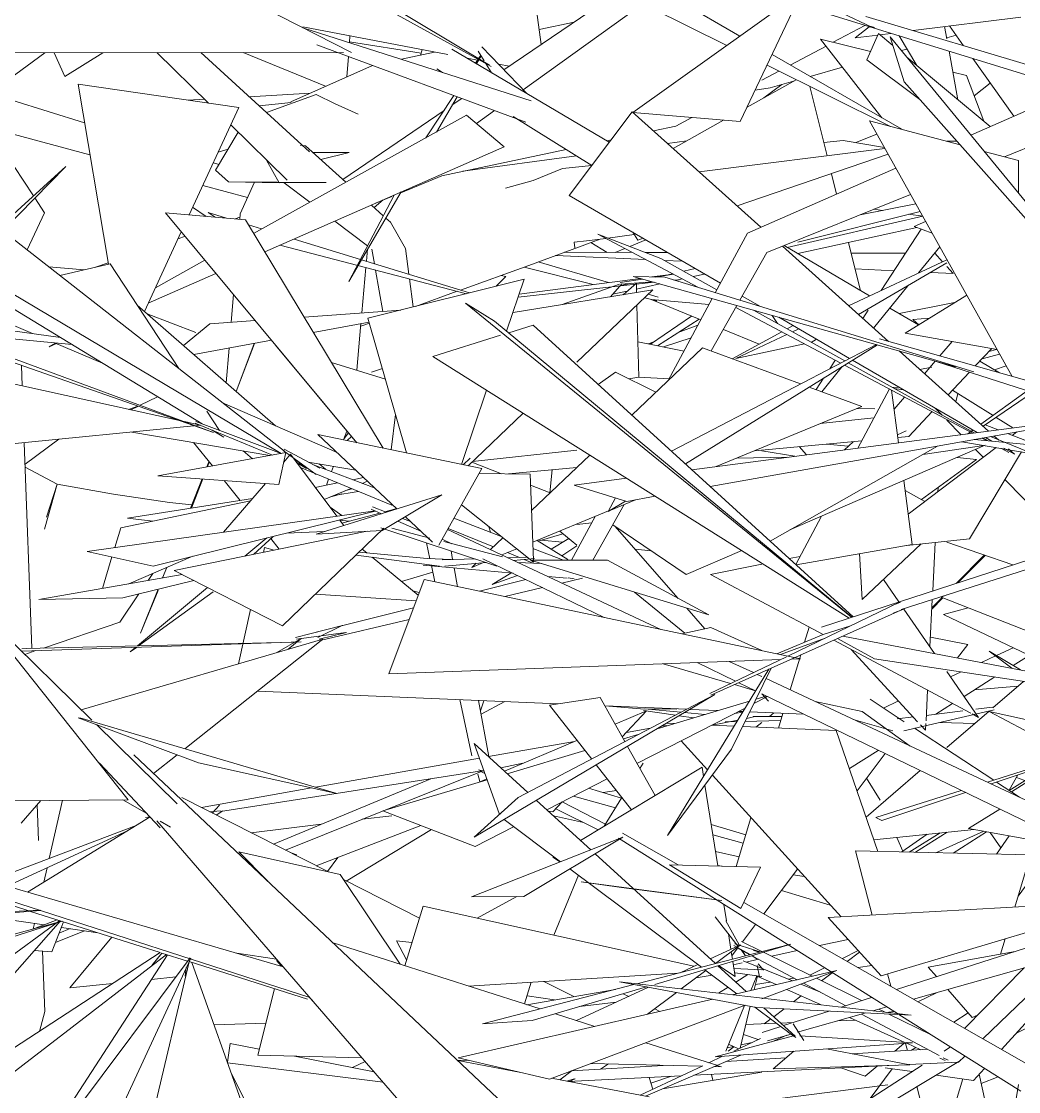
# Model space of a CAD drawing. Header units: millimetres. Extents: x 78096 to 288885, y -20632 to 149556.
# Drawn here: x 250840.1 to 251112.1, y 92529.5 to 92821.5 of the extents above; entities that cross this region are included whole.
import ezdxf

# ---------------------------------------------------------------- set-up
doc = ezdxf.new("R2010")
doc.units = ezdxf.units.MM
doc.layers.add('G-IMPT', color=8, linetype='Continuous', lineweight=9)
doc.layers.add('L-PLNT', color=71, linetype='Continuous', lineweight=9)

# ---------------------------------------------------------------- blocks, each defined once
blk = doc.blocks.new('ZZ-V - Tree Broadleaf 1 - 3dtree rotund SIMPLU-4826059-TOMH A-A')
at = {"layer": 'G-IMPT'}
for p, q in [((25164.71, 92848.27), (25233.61, 92813.04)), ((25224.92, 92835.04), (25271.78, 92809.22)), ((25227.91, 92835.59), (25271.29, 92809.61)), ((25220.4, 92819.8), (25282.66, 92799.88)), ((25224.2, 92815.11), (25281.19, 92794.05)), ((25260.99, 92813.93), (25303.96, 92788.54)), ((25268.24, 92813.4), (25269.88, 92810.72)), ((25269.22, 92814.59), (25281.43, 92801.85)), ((25150, 92812.98), (25104.38, 92779.5)), ((25115.82, 92812.95), (25231.51, 92813.04)), ((25268.92, 92812.29), (25267.47, 92810.11)), ((25267.71, 92809.96), (25268.99, 92812.16)), ((25256.97, 92808.57), (25258.51, 92807.61)), ((25270.29, 92810.04), (25271.83, 92807.53)), ((25159.09, 92804.37), (25202.9, 92798.03)), ((25159.09, 92804.37), (25167.33, 92755.25)), ((25261.6, 92801.29), (25253.94, 92789.77)), ((25256.79, 92791.34), (25262.44, 92800.98)), ((25202.9, 92798.03), (25189.36, 92768.75)), ((25206.93, 92763.7), (25265.06, 92795.93)), ((25275.27, 92787.32), (25265.06, 92795.93)), ((25277.76, 92795.6), (25299.2, 92782.23)), ((25275.27, 92787.32), (25209.99, 92758.63)), ((25155.73, 92781.96), (25137.41, 92765.28)), ((25155.73, 92781.96), (25138.52, 92764.41)), ((25232.9, 92750.59), (25247.2, 92774.99)), ((25232.9, 92750.59), (25245.28, 92774.14)), ((25187.22, 92764.13), (25177.16, 92742.4)), ((25351.65, 92760.36), (25374.92, 92746.61)), ((25180.15, 92748.85), (25193.69, 92756.36)), ((25196.67, 92752.78), (25178.21, 92744.67)), ((25380.51, 92743.31), (25388.31, 92738.7)), ((25154.31, 92735.25), (25115.38, 92740.8)), ((25354.14, 92738.52), (25352.49, 92737.62)), ((25157.45, 92733.34), (25121.74, 92736.84)), ((25351.02, 92736.82), (25337.52, 92729.5)), ((25151.16, 92732.78), (25152.96, 92733.78)), ((25153.34, 92733.74), (25151.16, 92732.78)), ((25405.03, 92728.82), (25410.43, 92725.63)), ((25397.55, 92720.9), (25408.63, 92713.99)), ((25392.93, 92715.95), (25394.78, 92714.06)), ((25396.03, 92712.77), (25399.94, 92708.77)), ((25409.44, 92713.49), (25414.05, 92710.61)), ((25190.58, 92706.63), (25195.71, 92700.24)), ((25206.63, 92702.22), (25204.07, 92704.33)), ((25354.58, 92702.87), (25345.57, 92704.36)), ((25403.88, 92704.73), (25405.97, 92702.59)), ((25411.87, 92696.54), (25429.65, 92678.32)), ((25198.9, 92696.27), (25203.29, 92690.81)), ((25393.62, 92694.37), (25393.56, 92693.19)), ((25290.43, 92682.45), (25295.11, 92678.63)), ((25305.49, 92683.77), (25322.72, 92664.12)), ((25211.62, 92680.44), (25213.95, 92677.54)), ((25392.85, 92679.36), (25392.17, 92666.13)), ((25414.03, 92673.24), (25396.03, 92679.45)), ((25209.95, 92678.01), (25209.65, 92676.67)), ((25209.95, 92678.01), (25212.55, 92677.25)), ((25237.81, 92676.55), (25236.57, 92677.57)), ((25251.86, 92664.98), (25239.26, 92675.36)), ((25345.57, 92673.46), (25331.54, 92670.65)), ((25355.99, 92675.54), (25353.06, 92674.96)), ((25362.26, 92654.27), (25331.54, 92670.65)), ((25378.73, 92669.25), (25382.95, 92663.13)), ((25251.29, 92663.47), (25223.82, 92665.26)), ((25250.38, 92666.2), (25252.12, 92665.69)), ((25310.8, 92665.84), (25324.54, 92654.64)), ((25392.05, 92663.76), (25391.39, 92650.9)), ((25401.82, 92661.57), (25395.12, 92659.73)), ((25206.14, 92661.06), (25202.81, 92646.27)), ((25325.07, 92661.44), (25330, 92655.82)), ((25384.3, 92661.17), (25392.67, 92649.05)), ((25429.74, 92643.13), (25395.12, 92659.73)), ((25358.49, 92656.28), (25357.23, 92652.17)), ((25402.6, 92632.76), (25365.19, 92652.71)), ((25391.53, 92653.56), (25401.75, 92651.5)), ((25388.07, 92630.47), (25369.89, 92650.2)), ((25398.97, 92647.85), (25401.75, 92651.5)), ((25409.61, 92648.52), (25414.13, 92650.62)), ((25356.16, 92648.67), (25353.26, 92639.17)), ((25405.48, 92646.6), (25409.34, 92648.4)), ((25418.47, 92648.54), (25414.1, 92645.79)), ((25318.62, 92646.26), (25337.06, 92640.87)), ((25396.03, 92644.18), (25404.68, 92631.64)), ((25397.05, 92642.7), (25399.97, 92644.05)), ((25409.12, 92642.66), (25400.73, 92637.37)), ((25408.6, 92634.25), (25416.97, 92641.46)), ((25207.97, 92638.82), (25290.02, 92635.34)), ((25338.07, 92640.58), (25343.82, 92638.9)), ((25390.78, 92639.06), (25390.36, 92630.73)), ((25342.18, 92636.08), (25317.03, 92628.53)), ((25343.39, 92635.4), (25347.11, 92637.31)), ((25346.79, 92637.46), (25343.98, 92636.62)), ((25345.61, 92638.03), (25347.37, 92636.03)), ((25360.12, 92635.96), (25372.91, 92633.27)), ((25375.09, 92636.58), (25384.43, 92630.46)), ((25378.72, 92634.2), (25382.86, 92636.12)), ((25397.61, 92635.41), (25393, 92632.51)), ((25302.72, 92634.8), (25325.09, 92633.86)), ((25311.65, 92619.12), (25341.04, 92634.19)), ((25325.93, 92633.82), (25333.58, 92633.5)), ((25339.21, 92633.26), (25340.43, 92633.21)), ((25342.29, 92633.13), (25357.02, 92632.5)), ((25351.3, 92632.74), (25350.08, 92628.73)), ((25372.91, 92633.27), (25386.05, 92623.82)), ((25408.91, 92633.67), (25384.29, 92627.99)), ((25400.41, 92633.44), (25390.43, 92632.19)), ((25396.03, 92623.4), (25407.59, 92633.37)), ((25404.68, 92631.64), (25402.9, 92632.6)), ((25408.49, 92634.46), (25403.91, 92633.88)), ((25430.2, 92621.32), (25407.58, 92633.21)), ((25437.78, 92626.59), (25407.58, 92633.21)), ((25321.69, 92629.93), (25319.54, 92630.03)), ((25338.02, 92629.24), (25331.89, 92629.5)), ((25370.5, 92631.1), (25381.33, 92628.01)), ((25386.9, 92631.75), (25382.52, 92631.2)), ((25390.22, 92628.14), (25388.84, 92629.64)), ((25390.32, 92629.95), (25390.22, 92628.14)), ((25312.13, 92627.07), (25307.81, 92625.77)), ((25365.88, 92628.06), (25340.35, 92629.14)), ((25365.88, 92628.06), (25377.21, 92595.08)), ((25387.18, 92628.66), (25408.8, 92614.51)), ((25330.75, 92617.29), (25323.54, 92625.22)), ((25297.33, 92622.63), (25276.15, 92616.28)), ((25377.33, 92622.65), (25369.45, 92617.69)), ((25371.53, 92611.63), (25379.2, 92621.75)), ((25286.93, 92606.45), (25303.38, 92614.88)), ((25367.18, 92577.2), (25332.07, 92615.84)), ((25374.01, 92604.41), (25388.75, 92617.12)), ((25413.03, 92611.74), (25415.41, 92615.95)), ((25270.64, 92614.63), (25242.19, 92606.1)), ((25409.58, 92614), (25415.86, 92609.89)), ((25227.36, 92589.46), (25187.38, 92609.77)), ((25267.41, 92596.43), (25242.19, 92606.1)), ((25145.3, 92583.99), (25178.73, 92604.47)), ((25342.6, 92604.25), (25338.55, 92590.98)), ((25267.41, 92596.43), (25277.87, 92601.79)), ((25403.47, 92601.07), (25376.12, 92598.27)), ((25413.02, 92599.32), (25409.54, 92594.33)), ((25202.96, 92595), (25230.53, 92588.74)), ((25202.96, 92595), (25210.84, 92586.92)), ((25418.88, 92594.11), (25371.11, 92595.22)), ((25375.67, 92577.68), (25371.11, 92595.22)), ((25424.97, 92595.85), (25415.46, 92582.84)), ((25418.88, 92594.11), (25414.57, 92579.89)), ((25230.53, 92588.74), (25246.96, 92564.28)), ((25346.09, 92578.07), (25355.32, 92590.24)), ((25252.16, 92576.85), (25231.44, 92587.38)), ((25134.41, 92577.32), (25149.85, 92575.05)), ((25154.53, 92574.36), (25164.46, 92572.9)), ((25340.27, 92570.38), (25343.87, 92575.14)), ((25361.34, 92569.36), (25369.07, 92571.07)), ((25411.95, 92571.24), (25410.69, 92567.07)), ((25337.4, 92566.59), (25338.97, 92568.67)), ((25371.85, 92568.02), (25367.53, 92565.82)), ((25202.34, 92567.32), (25213.2, 92565.72)), ((25341.25, 92564.9), (25344.64, 92565.65)), ((25348.25, 92566.45), (25355.22, 92568)), ((25372.25, 92567.58), (25368.88, 92565.05)), ((25337.79, 92564.13), (25340.17, 92564.66)), ((25362.64, 92563.33), (25358.67, 92561.32)), ((25371.85, 92563.36), (25375.55, 92563.96)), ((25294.25, 92555.47), (25286.12, 92559.59)), ((25343.86, 92558.79), (25347.86, 92559.44)), ((25352.72, 92560.23), (25354.32, 92560.5)), ((25364.79, 92561.98), (25361.83, 92559.76)), ((25380.71, 92558.29), (25379.84, 92561.65)), ((25281.46, 92553.26), (25305.68, 92557.44)), ((25281.52, 92555.67), (25289.01, 92554.56)), ((25295.86, 92552.73), (25305.84, 92553.93)), ((25356.34, 92555.63), (25354.23, 92554.05)), ((25351.69, 92552.14), (25348.81, 92549.98)), ((25379.55, 92551.16), (25381.56, 92551.43)), ((25380.3, 92551.08), (25381.66, 92551.37)), ((25210.28, 92548.19), (25196.15, 92547.79)), ((25349.57, 92548.19), (25341.22, 92547.85)), ((25347.99, 92549.37), (25346.24, 92548.05)), ((25354.08, 92548.37), (25350.73, 92548.23)), ((25370.99, 92549.06), (25366.33, 92548.87)), ((25344.59, 92543.74), (25340.56, 92545.13)), ((25336.11, 92541.46), (25337.8, 92541.83)), ((25337.9, 92541.79), (25336.34, 92540.61)), ((25339.87, 92542.28), (25342.89, 92542.94)), ((25381.86, 92540.61), (25384.26, 92542.66)), ((25385.27, 92540.75), (25384.77, 92542.69)), ((25233.93, 92536.11), (25237.4, 92537.74)), ((25373.78, 92533.71), (25367.13, 92536)), ((25373.78, 92533.71), (25377.02, 92536.49)), ((25315.33, 92531.89), (25320.92, 92533.71)), ((25318.49, 92530.34), (25345.57, 92534.87)), ((25332.24, 92532.64), (25331.85, 92534.25)), ((25381.08, 92535.79), (25375.11, 92527.62)), ((25400.37, 92533.02), (25393.33, 92509.77)), ((25318.07, 92523.57), (25379.91, 92531.42)), ((25393.33, 92509.77), (25387.84, 92530.9))]:
    blk.add_line(p, q, dxfattribs=at)
blk = doc.blocks.new('ZZ-V - Tree Broadleaf 1 - 3dtree rotund SIMPLU-4826034-TOMH A-A')
at = {"layer": 'G-IMPT'}
for p, q in [((25310.37, 92796.63), (25356.23, 92829.4)), ((25339.66, 92794.17), (25356.38, 92829.34)), ((25355.47, 92829.52), (25375.74, 92819.82)), ((25354.9, 92826.22), (25588.17, 92754.42)), ((25373.92, 92822.86), (25587.97, 92758.99)), ((25386.82, 92819.01), (25416.25, 92822.72)), ((25371, 92817.02), (25374.83, 92820.08)), ((25374.72, 92820.28), (25376.33, 92819.83)), ((25400.59, 92814.9), (25396.77, 92820.27)), ((25371, 92817.02), (25377.22, 92817.8)), ((25377.4, 92818.19), (25374.2, 92811.02)), ((25377.4, 92818.19), (25381.28, 92814.95)), ((25377.77, 92817.87), (25380.78, 92818.25)), ((25380.54, 92817.32), (25384.38, 92805.07)), ((25380.54, 92817.32), (25457.77, 92723.32)), ((25374.2, 92811.02), (25388.69, 92800.21)), ((25385.11, 92811.76), (25407.83, 92792.81)), ((25414.31, 92795.65), (25403.1, 92811.38)), ((25384.38, 92805.07), (25456.89, 92723.32)), ((25423.36, 92799.62), (25402.57, 92790.5)), ((25310.23, 92796.84), (25293.04, 92774.06)), ((25310.23, 92796.84), (25345.33, 92765.38)), ((25310.37, 92796.63), (25339.66, 92794.17)), ((25374.9, 92794.43), (25413.85, 92724.66)), ((25374.9, 92794.43), (25399.69, 92787.82)), ((25426.65, 92790.63), (25411.72, 92784.6)), ((25406.21, 92786.07), (25415.6, 92783.57)), ((25382.11, 92781.52), (25341.62, 92763.76)), ((25415.6, 92774.65), (25415.6, 92783.57)), ((25125.62, 92774.51), (25215.34, 92704.28)), ((25293.04, 92774.06), (25334.27, 92750.08)), ((25386.15, 92774.28), (25346.96, 92758.47)), ((25355.41, 92761.27), (25388.71, 92769.69)), ((25372.39, 92768.73), (25387.58, 92771.71)), ((25182.89, 92769.33), (25204.72, 92767.36)), ((25182.89, 92769.33), (25235.15, 92706.59)), ((25204.72, 92767.36), (25242.29, 92705.1)), ((25390.24, 92766.94), (25387.12, 92765.55)), ((25341.62, 92763.76), (25332.88, 92747.49)), ((25389.06, 92764.83), (25378.09, 92748.1)), ((25392.05, 92763.71), (25387.12, 92765.55)), ((25300.86, 92763.47), (25328.33, 92748.88)), ((25300.86, 92763.47), (25318, 92756.84)), ((25346.96, 92758.47), (25339.59, 92745.44)), ((25351.16, 92760.16), (25380.11, 92734.21)), ((25388.32, 92752.89), (25394.12, 92760)), ((25128.14, 92754.98), (25214.49, 92703.65)), ((25154.14, 92752.19), (25167.82, 92755.36)), ((25186.56, 92726.8), (25167.82, 92755.36)), ((25333.32, 92748.3), (25318, 92756.84)), ((25369.24, 92743.95), (25396.03, 92756.5)), ((25396.03, 92755.62), (25371.96, 92741.52)), ((25319.09, 92751.7), (25310.43, 92751.97)), ((25398.42, 92727.3), (25310.43, 92751.97)), ((25280.75, 92751.16), (25238.14, 92740.53)), ((25280.75, 92751.16), (25275.97, 92737.05)), ((25319.09, 92751.7), (25403.43, 92725.95)), ((25376.06, 92737.85), (25385.43, 92749.34)), ((25134.18, 92747.55), (25192.88, 92711.7)), ((25315.86, 92748.26), (25277.7, 92742.14)), ((25315.86, 92748.26), (25295.11, 92728.53)), ((25340.24, 92746.6), (25345.18, 92743.73)), ((25384.65, 92736.43), (25401.46, 92746.86)), ((25212.92, 92711.19), (25175.2, 92744.11)), ((25272.68, 92739.78), (25264.7, 92744.69)), ((25370.05, 92658.94), (25264.7, 92744.69)), ((25332.04, 92745.91), (25320.02, 92723.54)), ((25338.78, 92744.02), (25331.77, 92731.62)), ((25338.48, 92743.48), (25367.07, 92728.3)), ((25248.68, 92703.78), (25238.14, 92740.53)), ((25368.18, 92728.88), (25343.26, 92742.76)), ((25350.17, 92740.83), (25369.52, 92729.57)), ((25374.6, 92742.77), (25373.1, 92740.49)), ((25196.05, 92709.38), (25115.2, 92737.55)), ((25272.68, 92739.78), (25370.1, 92658.95)), ((25283.19, 92738.68), (25276.52, 92736.59)), ((25283.19, 92738.68), (25370.48, 92659.08)), ((25353.97, 92736.8), (25355.7, 92737.61)), ((25120.64, 92737.24), (25196.05, 92709.38)), ((25274.33, 92735.9), (25255.8, 92730.09)), ((25338.46, 92729.53), (25352.43, 92736.08)), ((25360.51, 92734.82), (25359.05, 92733.96)), ((25377.68, 92734.9), (25452.2, 92713.8)), ((25384.65, 92736.43), (25409.75, 92732)), ((25235.02, 92706.62), (25212.91, 92733.21)), ((25310.13, 92714.12), (25329.42, 92732.49)), ((25320.89, 92704.3), (25376.81, 92733.36)), ((25324.71, 92700.81), (25377.07, 92733.29)), ((25356.15, 92722.63), (25329.42, 92732.49)), ((25338.46, 92729.53), (25357.19, 92733.55)), ((25383, 92731.62), (25407.42, 92709.75)), ((25397.44, 92734.17), (25394.09, 92730.25)), ((25408.28, 92732.26), (25403.79, 92727.51)), ((25255.8, 92730.09), (25369.41, 92658.73)), ((25365.61, 92729.07), (25364.09, 92726.75)), ((25370.32, 92729.1), (25404.3, 92709.34)), ((25392.87, 92728.82), (25389.95, 92725.4)), ((25393.13, 92728.74), (25468.35, 92704.5)), ((25120.96, 92727.09), (25186.76, 92712.62)), ((25242.9, 92723.93), (25228.18, 92728.48)), ((25300.94, 92722.49), (25305.67, 92725.81)), ((25316.67, 92720.35), (25305.67, 92725.81)), ((25361.91, 92720.5), (25367.49, 92727.34)), ((25368.13, 92727.74), (25403.07, 92709.18)), ((25403.44, 92709.23), (25369.12, 92728.36)), ((25388.62, 92726.59), (25391.89, 92727.21)), ((25402.2, 92725.82), (25396.37, 92719.65)), ((25362.42, 92724.2), (25360.37, 92721.07)), ((25572.44, 92724.75), (25361.83, 92656.26)), ((25270.49, 92720.87), (25263.65, 92700.66)), ((25372.85, 92716.47), (25358.49, 92721.76)), ((25380.35, 92721.25), (25371.75, 92705.1)), ((25382.88, 92706.55), (25380.95, 92720.93)), ((25381.19, 92721.63), (25383.03, 92721.71)), ((25381.66, 92721.37), (25384.18, 92721.04)), ((25573.89, 92722.21), (25383.57, 92661.04)), ((25405.34, 92711.61), (25417.93, 92720.75)), ((25405.91, 92711.09), (25419.42, 92720.27)), ((25180.77, 92719.1), (25176.02, 92716.78)), ((25198.44, 92717.5), (25229.71, 92703.87)), ((25384.51, 92719.04), (25381.65, 92715.7)), ((25175.51, 92716.54), (25173.47, 92715.54)), ((25197.64, 92709.93), (25194.2, 92715.16)), ((25245.66, 92714.3), (25244.48, 92704.65)), ((25280.47, 92714.6), (25265.43, 92700.29)), ((25372.85, 92716.47), (25333.13, 92700.07)), ((25371.47, 92715.9), (25376.38, 92715.84)), ((25392.02, 92715.05), (25385.65, 92708.31)), ((25112.79, 92703.47), (25192.48, 92711.33)), ((25188.07, 92712.33), (25192.35, 92711.39)), ((25190.99, 92711.95), (25212.07, 92703.21)), ((25191.16, 92712.35), (25214.46, 92703.64)), ((25439.22, 92713.89), (25326.48, 92699.21)), ((25331.5, 92694.63), (25439.32, 92713.85)), ((25376.16, 92713.39), (25361.52, 92711.79)), ((25406.46, 92711.47), (25410.02, 92710.08)), ((25173.75, 92709.48), (25211.39, 92703.09)), ((25195.62, 92710.03), (25198.87, 92708.05)), ((25224.43, 92708.82), (25269.19, 92699.51)), ((25224.43, 92708.82), (25246.06, 92688.54)), ((25382.59, 92708.7), (25384.94, 92709.81)), ((25385.65, 92708.31), (25382.68, 92708.03)), ((25401.75, 92709.01), (25403.14, 92710.01)), ((25429.44, 92699.47), (25407.9, 92708.25)), ((25408.89, 92708.43), (25410.21, 92707.24)), ((25412.58, 92709.09), (25431.81, 92701.61)), ((25413.88, 92708.58), (25415.14, 92709.54)), ((25372.82, 92707.11), (25343.54, 92704.37)), ((25347.8, 92679.76), (25393.44, 92705.67)), ((25353.2, 92682.83), (25406.52, 92705.87)), ((25357.78, 92703.28), (25355.73, 92705.51)), ((25369.15, 92705.6), (25363.19, 92706.21)), ((25368.07, 92704.62), (25370.5, 92706.82)), ((25385.49, 92687.08), (25409.48, 92705.25)), ((25406.16, 92705.82), (25389.44, 92703.4)), ((25400.09, 92706.86), (25418.72, 92703.67)), ((25403.47, 92707.46), (25419.81, 92705.92)), ((25405.59, 92707.84), (25406.92, 92707.14)), ((25407.26, 92707.1), (25405.85, 92707.89)), ((25406.57, 92708.02), (25408.31, 92707.01)), ((25180.83, 92697.54), (25215.72, 92703.87)), ((25213.82, 92695.22), (25215.72, 92703.87)), ((25215.04, 92704.42), (25224.04, 92697.93)), ((25215.15, 92701.28), (25216.97, 92703.41)), ((25215.29, 92704.83), (25225.05, 92699.61)), ((25229.64, 92686.5), (25216.97, 92703.41)), ((25217.73, 92702.41), (25221.37, 92699.56)), ((25266.02, 92702.38), (25264.08, 92700.57)), ((25295.11, 92704.56), (25266.66, 92701.46)), ((25282.74, 92688.04), (25298.64, 92703.19)), ((25338.74, 92702.39), (25352.44, 92702.59)), ((25404.14, 92702), (25398.83, 92702.55)), ((25416.36, 92704.07), (25402.19, 92680.31)), ((25410.94, 92705), (25412.97, 92703.92)), ((25412.97, 92703.92), (25411.07, 92704.98)), ((25411.54, 92705.12), (25414.48, 92703.41)), ((25412.8, 92704.92), (25414.48, 92703.41)), ((25218.65, 92701.17), (25221.37, 92699.56)), ((25219.7, 92699.77), (25244.66, 92689.53)), ((25221.87, 92701.31), (25234.79, 92699.11)), ((25223.28, 92700.56), (25240.08, 92694.15)), ((25226.53, 92699.32), (25224.82, 92700.81)), ((25269.19, 92699.51), (25257.48, 92678.64)), ((25274.54, 92698.12), (25266.5, 92701.31)), ((25295.11, 92699.83), (25276.48, 92698.09)), ((25404.14, 92702), (25389.08, 92691.08)), ((25180.83, 92697.54), (25213.82, 92695.22)), ((25234, 92696.47), (25236.95, 92697.08)), ((25282.34, 92697.99), (25268.47, 92698.21)), ((25282.34, 92697.99), (25283.28, 92674.56)), ((25288.42, 92699.21), (25287.74, 92692.88)), ((25308.67, 92696.89), (25294.4, 92695.03)), ((25198.75, 92682.14), (25210.17, 92695.48)), ((25223.76, 92694.35), (25229.85, 92695.61)), ((25226.24, 92691.04), (25233.44, 92694.13)), ((25231.8, 92693.43), (25233.75, 92694.01)), ((25236.58, 92695.48), (25238, 92696.1)), ((25287.8, 92692.86), (25282.46, 92694.98)), ((25308.71, 92690.56), (25294.4, 92695.03)), ((25386.59, 92678.83), (25384.26, 92696.25)), ((25170.7, 92683.35), (25206.06, 92690.68)), ((25172.51, 92686.01), (25206.62, 92691.33)), ((25258.32, 92692.4), (25224.05, 92681.63)), ((25228.01, 92691.8), (25231.04, 92692.66)), ((25228.82, 92692.15), (25235.47, 92693.3)), ((25258.32, 92692.4), (25242.06, 92682.63)), ((25305.68, 92691.51), (25303.68, 92687.77)), ((25303.68, 92687.77), (25308.37, 92690.67)), ((25311.15, 92691), (25304.41, 92688.22)), ((25308.71, 92690.56), (25316.52, 92691.96)), ((25390.06, 92690.54), (25384.62, 92693.54)), ((25161.51, 92676.89), (25240.07, 92687.98)), ((25179.6, 92672.93), (25240.14, 92687.94)), ((25239, 92688.45), (25241.79, 92687.2)), ((25239.38, 92689.04), (25243.1, 92687.62)), ((25283.31, 92673.95), (25263.63, 92689.59)), ((25303.78, 92687.96), (25283.08, 92679.42)), ((25308.05, 92689.72), (25299.46, 92674.54)), ((25172.51, 92686.01), (25179.5, 92685.17)), ((25231.53, 92683.98), (25230.37, 92685.52)), ((25246.31, 92685.18), (25252.7, 92682.31)), ((25247.54, 92685.92), (25249.77, 92685.07)), ((25248.34, 92686.4), (25255.78, 92679.43)), ((25261.59, 92685.95), (25274.31, 92681.1)), ((25300.09, 92686.44), (25293.7, 92674.55)), ((25361.88, 92686.58), (25354.83, 92673.35)), ((25170.7, 92683.35), (25169.07, 92677.95)), ((25237.96, 92682.4), (25185.3, 92671.73)), ((25214.82, 92656.61), (25242.5, 92683.3)), ((25215.91, 92681.93), (25226.33, 92682.35)), ((25242.06, 92682.63), (25224.05, 92681.63)), ((25241.61, 92683.36), (25273.32, 92672.92)), ((25244.66, 92683.29), (25255.06, 92680.58)), ((25259.87, 92682.88), (25318.06, 92655.64)), ((25260.05, 92683.21), (25272.36, 92678.16)), ((25271.54, 92682.16), (25271.08, 92683.67)), ((25299.17, 92684.73), (25295.11, 92684.28)), ((25324.96, 92670.63), (25304.91, 92684.16)), ((25204.6, 92675.64), (25210.55, 92680.6)), ((25206.96, 92676.12), (25212.26, 92681.03)), ((25258.41, 92680.29), (25261.02, 92679.03)), ((25258.79, 92679.61), (25274.79, 92675.45)), ((25271.57, 92677.41), (25274.93, 92680.61)), ((25292.62, 92674.7), (25284.3, 92679.92)), ((25389.07, 92678.98), (25372.95, 92663.81)), ((25385.14, 92678.58), (25402.19, 92680.31)), ((25179.6, 92672.93), (25161.51, 92676.89)), ((25235.71, 92676.75), (25254.26, 92674.98)), ((25278.7, 92677.61), (25274.68, 92675.95)), ((25276.22, 92676.58), (25279.44, 92675.26)), ((25283.15, 92677.73), (25291.5, 92674.55)), ((25324.96, 92670.63), (25340.08, 92677.16)), ((25386.59, 92678.83), (25354.9, 92673.28)), ((25372.95, 92663.81), (25372.23, 92676.32)), ((25168.3, 92675.4), (25165.71, 92666.82)), ((25172.92, 92668.09), (25190.38, 92675.6)), ((25234.88, 92675.94), (25257.63, 92672.89)), ((25253.2, 92673.16), (25277.7, 92670.95)), ((25254.26, 92674.95), (25260.8, 92674.68)), ((25258.34, 92674.58), (25267.38, 92674.87)), ((25270.47, 92673.86), (25259.08, 92672.89)), ((25269.67, 92673.88), (25266.48, 92672.56)), ((25266.48, 92672.56), (25267.69, 92673.72)), ((25269.48, 92674.93), (25302.55, 92658.9)), ((25276.36, 92675.16), (25281.57, 92675.33)), ((25283.55, 92674.97), (25277.82, 92674.48)), ((25279, 92673.93), (25285.41, 92673.66)), ((25280.74, 92674.73), (25283.09, 92673.76)), ((25303.5, 92674.53), (25282.51, 92674.56)), ((25331.1, 92659.58), (25282.51, 92674.56)), ((25303.5, 92674.53), (25331.1, 92659.58)), ((25187.43, 92670.64), (25148.37, 92663.77)), ((25214.82, 92656.61), (25185.3, 92671.73)), ((25171.32, 92664.28), (25190.68, 92668.98)), ((25243.81, 92643.49), (25253.44, 92669.22)), ((25253.44, 92669.22), (25354.37, 92648.02)), ((25281.22, 92669.24), (25268.52, 92666.05)), ((25287.2, 92670.09), (25292.5, 92669.61)), ((25296.69, 92669.65), (25291.03, 92668.3)), ((25294.37, 92669.44), (25292.71, 92669.72)), ((25175.25, 92651.17), (25194.35, 92667.1)), ((25195.9, 92665.89), (25175.56, 92651.18)), ((25285.76, 92667.04), (25275.46, 92664.59)), ((25394.52, 92664.46), (25396.03, 92665.04)), ((25394.52, 92664.46), (25467.82, 92635.41)), ((25129.99, 92663.1), (25162.83, 92630.89)), ((25171.32, 92664.28), (25148.37, 92663.77)), ((25250.57, 92661.54), (25224, 92654.86)), ((25352.67, 92648.38), (25383.14, 92663.03)), ((25380.89, 92662.05), (25383.4, 92663.1)), ((25331.62, 92637.69), (25384.3, 92661.26)), ((25381.41, 92660.11), (25384.52, 92661.25)), ((25218.39, 92653.44), (25231.16, 92656.75)), ((25224.51, 92653.43), (25231.1, 92656.72)), ((25249.38, 92658.38), (25225.43, 92652.67)), ((25331.68, 92656.19), (25323.71, 92654.46)), ((25331.68, 92656.19), (25345.57, 92649.89)), ((25369.78, 92656.6), (25362.34, 92654.21)), ((25159.95, 92633.71), (25225.86, 92653.02)), ((25188.15, 92623.09), (25225.86, 92653.02)), ((25213.26, 92649.33), (25219.94, 92653.17)), ((25219.94, 92653.17), (25216.24, 92650.2)), ((25218.61, 92652.96), (25232.09, 92654.77)), ((25224.79, 92652.94), (25232.27, 92654.79)), ((25349.66, 92649.01), (25362.32, 92654.29)), ((25350.68, 92648.79), (25362.85, 92653.28)), ((25376.32, 92647.65), (25366.2, 92653.16)), ((25367.67, 92653.82), (25469.08, 92634.46)), ((25143.75, 92649.73), (25219.96, 92652.23)), ((25143.75, 92650.34), (25144.88, 92650.45)), ((25218.23, 92652.19), (25144.88, 92650.45)), ((25174.98, 92650.75), (25173.24, 92649.49)), ((25173.24, 92649.49), (25174.74, 92650.75)), ((25219.96, 92652.23), (25218.61, 92652.2)), ((25172.7, 92609.18), (25141.81, 92648.07)), ((25243.81, 92643.49), (25350.74, 92647.45)), ((25331.34, 92638.12), (25352.25, 92648.18)), ((25336.68, 92646.93), (25343.26, 92643.85)), ((25353.67, 92647.56), (25356.12, 92647.65)), ((25354.6, 92647.97), (25356.12, 92647.65)), ((25376.32, 92647.65), (25470.67, 92633.28)), ((25407.59, 92649.74), (25413.73, 92645.03)), ((25407.59, 92649.74), (25416.11, 92644.57)), ((25319.85, 92599.38), (25347.48, 92644.79)), ((25327.92, 92646.61), (25338.41, 92641.52)), ((25348.08, 92645.06), (25337.33, 92622.93)), ((25339.26, 92641.11), (25343.88, 92638.87)), ((25344.3, 92643.36), (25345.57, 92642.77)), ((25346.71, 92642.23), (25449.2, 92594.26)), ((25332.78, 92637.89), (25267.15, 92598.92)), ((25279.13, 92609.77), (25332.78, 92637.89)), ((25287.66, 92634.99), (25301.45, 92637.05)), ((25308.23, 92625.02), (25301.45, 92637.05)), ((25345.57, 92638.05), (25447.67, 92588.56)), ((25287.66, 92634.99), (25299.17, 92620.27)), ((25191.94, 92619.26), (25159.09, 92631.53)), ((25229.65, 92610.88), (25159.54, 92631.5)), ((25164.06, 92629.68), (25186.13, 92608.03)), ((25407.1, 92613.97), (25454.29, 92628.99)), ((25408.1, 92613.5), (25454.36, 92628.99)), ((25267.15, 92624.49), (25274, 92605.13)), ((25267.15, 92624.49), (25281.77, 92611.16)), ((25316.49, 92610.36), (25308.95, 92623.74)), ((25315.04, 92488.56), (25174.29, 92621.41)), ((25179.65, 92616.35), (25186.08, 92621.45)), ((25319.85, 92599.38), (25337.33, 92622.93)), ((25164.9, 92619.12), (25181.49, 92601.54)), ((25191.94, 92619.26), (25229.65, 92610.88)), ((25329.27, 92618.08), (25296.13, 92598.06)), ((25300.42, 92618.67), (25309.99, 92606.43)), ((25329.27, 92618.08), (25329.68, 92615.53)), ((25330.06, 92613.13), (25333.53, 92591.11)), ((25140.47, 92608.9), (25172.7, 92609.18)), ((25171.3, 92609.16), (25177.85, 92605.4)), ((25279.13, 92609.77), (25267.15, 92598.92)), ((25284.13, 92609), (25298.9, 92595.53)), ((25376.69, 92604.29), (25399.95, 92611.69)), ((25378.31, 92603.53), (25401.08, 92611.15)), ((25474.53, 92610.1), (25405.84, 92543.94)), ((25401.95, 92601.35), (25410.48, 92606.59)), ((25279.62, 92488.92), (25180.59, 92603.43)), ((25181.44, 92603.34), (25184.31, 92601.68)), ((25275.26, 92603.74), (25290.62, 92592.26)), ((25378.31, 92603.53), (25376.69, 92604.29)), ((25401.95, 92601.35), (25433.03, 92595.66)), ((25307.67, 92598.99), (25266.36, 92582.69)), ((25280.65, 92582.79), (25307.68, 92598.95)), ((25306.47, 92598.67), (25382.54, 92550.81)), ((25307.54, 92600.09), (25322.77, 92591.39)), ((25300.11, 92594.42), (25332.92, 92564.48)), ((25222.28, 92555.22), (25106.48, 92592.62)), ((25112.71, 92593.52), (25215.03, 92563.61)), ((25290.51, 92592.22), (25288.57, 92593.49)), ((25345.17, 92590.8), (25320.36, 92591.45)), ((25339.86, 92579.51), (25320.36, 92591.45)), ((25293.23, 92590.31), (25329.1, 92563.49)), ((25345.17, 92590.8), (25339.86, 92579.51)), ((25123.34, 92585.96), (25145.66, 92578.87)), ((25296.28, 92586.75), (25307.33, 92585.21)), ((25296.28, 92586.75), (25334.65, 92581.66)), ((25280.65, 92582.79), (25266.36, 92582.69)), ((25307.33, 92585.21), (25334.65, 92581.66)), ((25253.17, 92580.13), (25248.19, 92563.88)), ((25253.17, 92580.13), (25327.04, 92563.73)), ((25335.19, 92580.6), (25335.9, 92576.11)), ((25340.65, 92581.18), (25418.32, 92536.81)), ((25363.67, 92577), (25434.63, 92581.03)), ((25148.95, 92578.93), (25102.63, 92575.48)), ((25108.73, 92577.21), (25148.72, 92579.01)), ((25146.13, 92578.72), (25181.48, 92567.49)), ((25332.81, 92577.24), (25339.13, 92569.16)), ((25378.12, 92561.13), (25363.67, 92577)), ((25087.37, 92557.7), (25154.01, 92575.89)), ((25088.69, 92528.44), (25154.09, 92576.19)), ((25154.69, 92576), (25098.83, 92558.28)), ((25154.27, 92576.13), (25110.64, 92526.63)), ((25147.22, 92574.04), (25153.41, 92576.41)), ((25155.13, 92575.86), (25151.9, 92567.71)), ((25339.42, 92569.62), (25335.74, 92576.17)), ((25378.12, 92561.13), (25430.42, 92576.76)), ((25336.45, 92572.58), (25337.12, 92568.38)), ((25382.26, 92557.41), (25427.05, 92571.77)), ((25228.62, 92570.13), (25285.07, 92552.11)), ((25250.14, 92570.26), (25245.94, 92570.7)), ((25245.94, 92570.7), (25248.67, 92565.46)), ((25353.12, 92569.7), (25311.44, 92558.93)), ((25316.34, 92558.78), (25353.47, 92569.75)), ((25331.49, 92565.78), (25339.18, 92569.33)), ((25332.91, 92564.49), (25339.72, 92569.58)), ((25337.96, 92569.43), (25342.37, 92566.92)), ((25338.24, 92569.85), (25345.12, 92567.64)), ((25338.86, 92568.73), (25342.29, 92566.9)), ((25339.89, 92568.18), (25341.11, 92566.63)), ((25339.98, 92570.52), (25345.57, 92567.77)), ((25343.33, 92568.04), (25345.06, 92567.62)), ((25117.01, 92525.43), (25181.48, 92567.49)), ((25126.79, 92523.57), (25183.17, 92566.95)), ((25147.11, 92568), (25151.9, 92567.71)), ((25183.48, 92566.85), (25152.2, 92518.75)), ((25189.63, 92566.04), (25154.03, 92518.4)), ((25166.68, 92516.01), (25189.79, 92565.99)), ((25179.22, 92563.91), (25181.95, 92567.34)), ((25181.96, 92567.34), (25188.94, 92565.12)), ((25213.17, 92565.28), (25214.54, 92563.75)), ((25337.22, 92567.72), (25337.54, 92565.68)), ((25341.11, 92566.63), (25340.38, 92567.92)), ((25340.5, 92565.21), (25353.9, 92559.75)), ((25342.85, 92566.61), (25355.16, 92560.05)), ((25342.9, 92566.62), (25344.41, 92565.77)), ((25342.92, 92566.63), (25344.23, 92565.74)), ((25346.02, 92567.55), (25359.31, 92561)), ((25386.95, 92554.73), (25429.56, 92566.83)), ((25390.94, 92563.47), (25414.68, 92567.8)), ((25177.27, 92514), (25189.39, 92564.98)), ((25189.33, 92565), (25221.64, 92554.73)), ((25210.41, 92507.71), (25190.12, 92564.75)), ((25323.29, 92561.99), (25328.12, 92564.22)), ((25323.61, 92557.54), (25330.33, 92562.57)), ((25330, 92562.81), (25338.76, 92556.26)), ((25333.59, 92563.87), (25341.29, 92556.85)), ((25338.3, 92560.91), (25333.71, 92563.91)), ((25337.46, 92555.96), (25366, 92562.55)), ((25337.64, 92565.07), (25338.3, 92560.91)), ((25337.94, 92563.14), (25345.57, 92562.74)), ((25344.29, 92563.92), (25344.9, 92560.88)), ((25344.56, 92564.37), (25346.01, 92562.69)), ((25345.57, 92554.83), (25366, 92562.55)), ((25390.94, 92563.47), (25393.18, 92560.91)), ((25417.13, 92563.3), (25400.83, 92546.8)), ((25265.58, 92558.33), (25322.7, 92561.84)), ((25282.61, 92559.38), (25280.87, 92553.45)), ((25344.15, 92552.52), (25306.74, 92559.47)), ((25386.27, 92550.4), (25306.74, 92559.47)), ((25327.68, 92560.59), (25331.98, 92561.34)), ((25338.28, 92561.99), (25345.57, 92560.92)), ((25338.48, 92559.41), (25341.71, 92561.49)), ((25344.19, 92561.09), (25342.56, 92557.14)), ((25344.4, 92561), (25343.52, 92557.36)), ((25343.87, 92561.23), (25349.45, 92558.73)), ((25360.44, 92560.45), (25372.78, 92554.37)), ((25410.94, 92541.02), (25428.5, 92560.36)), ((25208.06, 92539.49), (25212.69, 92557.58)), ((25310.68, 92558.73), (25269.37, 92548.05)), ((25282.93, 92548.91), (25314.07, 92558.11)), ((25295.03, 92548.93), (25314.65, 92558)), ((25314.36, 92550.63), (25322.31, 92556.58)), ((25333.77, 92556.38), (25336.37, 92558.06)), ((25352.4, 92557.41), (25361.79, 92553.19)), ((25356.17, 92558.83), (25361.57, 92556.63)), ((25356.91, 92559.11), (25368.44, 92552.97)), ((25388.13, 92554.06), (25393.22, 92556.51)), ((25396.27, 92557.37), (25402.91, 92549.77)), ((25221.74, 92555.77), (25223.45, 92553.87)), ((25262.7, 92538.72), (25332.18, 92554.74)), ((25307.73, 92556.23), (25309.25, 92555.51)), ((25367.19, 92552.57), (25375.51, 92555.24)), ((25287.67, 92532.95), (25341.01, 92553.1)), ((25289.26, 92550.78), (25300.05, 92547.33)), ((25316.34, 92552.11), (25317.78, 92551.42)), ((25340.88, 92553.06), (25335.76, 92540.61)), ((25342.42, 92552.84), (25339.66, 92541.42)), ((25343.65, 92552.61), (25354.37, 92544.6)), ((25344.15, 92552.52), (25386.27, 92550.4)), ((25346.14, 92552.42), (25354.65, 92544.65)), ((25351.49, 92547.54), (25363.92, 92551.52)), ((25355.29, 92545.73), (25373.91, 92551.02)), ((25372.73, 92550.69), (25393.91, 92539.4)), ((25375.88, 92551.58), (25379.63, 92552.65)), ((25377.5, 92552.04), (25379.2, 92551.2)), ((25380.22, 92550.7), (25391.76, 92545.01)), ((25382.94, 92550.56), (25416.18, 92529.66)), ((25397.92, 92548.46), (25401.8, 92551.04)), ((25282.93, 92548.91), (25269.37, 92548.05)), ((25357.06, 92543.51), (25354.07, 92548.03)), ((25369.44, 92549.75), (25384.57, 92542.96)), ((25402.91, 92549.77), (25404.36, 92550.37)), ((25354.21, 92544.72), (25332.82, 92539.02)), ((25345.64, 92545.66), (25350.75, 92547.3)), ((25347.13, 92543.41), (25353.53, 92545.23)), ((25348.29, 92543.14), (25352.41, 92544.91)), ((25354.81, 92544.33), (25352.75, 92545.79)), ((25386.65, 92542.83), (25355.92, 92544.74)), ((25199.79, 92537.56), (25200.56, 92542.7)), ((25208.48, 92541.14), (25200.56, 92542.7)), ((25313.97, 92542.89), (25333.3, 92536.72)), ((25386.65, 92542.83), (25332.82, 92539.02)), ((25336.52, 92542.45), (25339.16, 92541.18)), ((25337.95, 92540.61), (25345.21, 92544.03)), ((25385.11, 92542.72), (25388.97, 92540.98)), ((25208.06, 92539.49), (25236.51, 92538.77)), ((25239.82, 92534.94), (25218.07, 92539.24)), ((25331.14, 92537.41), (25334.88, 92539.17)), ((25333.32, 92536.71), (25339.86, 92539.52)), ((25354.3, 92540.54), (25348.64, 92535.78)), ((25385.96, 92536.85), (25363.25, 92541.17)), ((25390.75, 92541.09), (25370.24, 92539.84)), ((25386.42, 92540.82), (25387.59, 92541.6)), ((25395.29, 92540.61), (25397, 92541.72)), ((25400.96, 92539.23), (25399.25, 92537.58)), ((25242.26, 92532.12), (25199.84, 92537.41)), ((25262.54, 92538.12), (25265.63, 92538.04)), ((25262.64, 92538.02), (25279.81, 92534.77)), ((25262.7, 92538.72), (25287.67, 92532.95)), ((25318.67, 92536.7), (25293.68, 92535.18)), ((25298.91, 92537.2), (25329.08, 92536.44)), ((25301.54, 92535.66), (25303.75, 92537.08)), ((25312.41, 92528.59), (25329.47, 92536.62)), ((25313.8, 92528.33), (25333.31, 92536.71)), ((25382.05, 92536.73), (25327.04, 92534.02)), ((25332.48, 92536.35), (25334.61, 92536.3)), ((25333.32, 92536.71), (25334.61, 92536.3)), ((25352.16, 92538.74), (25335.71, 92537.74)), ((25337.92, 92500.97), (25399.71, 92538.02)), ((25339.25, 92504.53), (25389.34, 92536.78)), ((25385.96, 92536.85), (25348.64, 92535.78)), ((25379.25, 92536.06), (25386.57, 92535)), ((25399.25, 92537.58), (25385.62, 92536.91)), ((25394.13, 92538.67), (25395.57, 92538.02)), ((25395.05, 92538.8), (25396.37, 92538.09)), ((25211.33, 92513.65), (25200.88, 92534.51)), ((25288.24, 92533.17), (25314.84, 92528.13)), ((25290.43, 92532.75), (25293.8, 92535.27)), ((25292.34, 92532.39), (25294.41, 92533)), ((25323.57, 92533.84), (25292.73, 92532.32)), ((25293.03, 92532.26), (25294.61, 92532.99)), ((25314.83, 92533.41), (25315.88, 92530.22)), ((25393.12, 92534.06), (25403.29, 92532.6)), ((25403.29, 92532.6), (25406.28, 92535.89)), ((25415.57, 92531.52), (25397.83, 92422.15))]:
    blk.add_line(p, q, dxfattribs=at)
blk = doc.blocks.new('ZZ-V - Tree Broadleaf 2 - 3dtree rotund SIMPLU-4826084-TOMH A-A')
at = {"layer": 'G-IMPT'}
for p, q in [((25316.53, 92836.45), (25275.22, 92808.33)), ((25324.22, 92834.31), (25280.46, 92802.87)), ((25283.82, 92826.57), (25285.4, 92815.26)), ((25315.07, 92825.35), (25336.04, 92814.98)), ((25339.59, 92817.51), (25322.93, 92827.12)), ((25259.89, 92812.47), (25220.38, 92820.03)), ((25284.84, 92819.3), (25294.34, 92821.34)), ((25365.06, 92815.85), (25373.66, 92820.44)), ((25395.42, 92820.1), (25396.03, 92816.75)), ((25233.22, 92817.57), (25233.09, 92815.74)), ((25361.59, 92816.72), (25378.31, 92795.19)), ((25361.59, 92816.72), (25375.22, 92813.31)), ((25383, 92817.57), (25387.83, 92809.49)), ((25396.03, 92817.08), (25398.53, 92817.79)), ((25252.67, 92812.89), (25233.11, 92815.98)), ((25252.93, 92813.8), (25252.51, 92812.34)), ((25353.33, 92809.6), (25363.09, 92814.8)), ((25383.63, 92813.56), (25385.14, 92813.99)), ((25396.65, 92813.37), (25399.07, 92800.12)), ((25155.47, 92806.46), (25152.57, 92812.98)), ((25165.85, 92812.99), (25155.47, 92806.46)), ((25180.58, 92813), (25194.64, 92799.22)), ((25192.58, 92813.01), (25222.18, 92785.97)), ((25226.59, 92803.81), (25204.09, 92813.02)), ((25232.81, 92811.93), (25232.41, 92806.4)), ((25247.26, 92811.21), (25256.32, 92813.16)), ((25268.01, 92810.92), (25265.17, 92811.46)), ((25383.71, 92792.08), (25348.36, 92812.46)), ((25217.13, 92799.6), (25239.37, 92809.5)), ((25276.61, 92809.28), (25273.8, 92809.81)), ((25345.57, 92805.46), (25350.24, 92807.95)), ((25346.98, 92809.56), (25380.66, 92792.89)), ((25358.73, 92806.48), (25367.59, 92809)), ((25397.69, 92807.67), (25401.41, 92806.74)), ((25341.55, 92798.13), (25354.95, 92805.62)), ((25347.86, 92803.39), (25354.17, 92805.18)), ((25406.1, 92794.26), (25401.41, 92806.74)), ((25403.48, 92801.24), (25407.89, 92804.66)), ((25222.35, 92801.92), (25205.76, 92800.98)), ((25343.73, 92802.73), (25347.86, 92803.39)), ((25346.12, 92800.69), (25351.02, 92804.29)), ((25363.35, 92784.87), (25358.64, 92803.79)), ((25160.85, 92793.86), (25141.03, 92800.01)), ((25193.56, 92800.28), (25189.1, 92800.02)), ((25217.22, 92799.37), (25208.48, 92798.49)), ((25224.01, 92801.58), (25210.45, 92796.69)), ((25229.17, 92799.04), (25224.01, 92801.58)), ((25229.17, 92799.04), (25235.49, 92796.19)), ((25263.72, 92800.51), (25261.12, 92798.74)), ((25258.9, 92797.22), (25231.28, 92778.42)), ((25272.61, 92797.22), (25267.7, 92793.7)), ((25200.71, 92793.28), (25216.1, 92778.2)), ((25316.03, 92791.64), (25322.07, 92792.92)), ((25321.37, 92786.86), (25335.13, 92794.55)), ((25322.07, 92792.92), (25326.49, 92795.28)), ((25162.32, 92785.11), (25141.37, 92790.8)), ((25202.75, 92791.27), (25196.6, 92780.92)), ((25371.17, 92788.44), (25376.97, 92790.72)), ((25219.65, 92787.76), (25221.12, 92787.54)), ((25221.12, 92787.54), (25232.12, 92777.67)), ((25303.28, 92788.94), (25304.46, 92789.19)), ((25319.82, 92788.24), (25325.13, 92788.96)), ((25362.45, 92788.49), (25367.79, 92789.01)), ((25367.79, 92789.01), (25378.99, 92787.11)), ((25396.03, 92788.83), (25398.74, 92788.89)), ((25197.29, 92785.89), (25200, 92786.64)), ((25223.06, 92785.8), (25233.02, 92785.77)), ((25233.02, 92785.77), (25225.26, 92783.82)), ((25258.28, 92779.42), (25292.2, 92786.6)), ((25264.04, 92780.64), (25294.99, 92784.86)), ((25328.45, 92780.51), (25379.14, 92786.84)), ((25338.88, 92771.16), (25380.02, 92785.26)), ((25141.68, 92781.97), (25146.91, 92773.93)), ((25197.52, 92782.48), (25195.94, 92782.97)), ((25210.51, 92783.67), (25213.88, 92777.47)), ((25283.2, 92778.1), (25291.18, 92781.43)), ((25291.18, 92781.43), (25299.2, 92782.22)), ((25196.6, 92780.92), (25200.1, 92777.78)), ((25247.07, 92774.76), (25258.28, 92779.42)), ((25365.95, 92774.43), (25364.57, 92779.97)), ((25205.3, 92773.44), (25193.06, 92776.76)), ((25200.1, 92777.78), (25213.88, 92777.47)), ((25200.1, 92777.78), (25215.33, 92777.44)), ((25200.1, 92777.78), (25226.7, 92777.6)), ((25207.19, 92777.62), (25203.31, 92769.03)), ((25215.33, 92777.44), (25222.25, 92772.19)), ((25215.34, 92777.49), (25226.7, 92777.6)), ((25283.2, 92778.1), (25275.66, 92776.05)), ((25147.29, 92773.35), (25149.91, 92769.32)), ((25242.26, 92772.81), (25239.79, 92770.78)), ((25240.24, 92771.93), (25244.66, 92773.76)), ((25190.31, 92770.81), (25194, 92768.33)), ((25239.08, 92771.42), (25242.32, 92768.51)), ((25376.16, 92770.25), (25378.46, 92769.92)), ((25149.91, 92769.32), (25145.21, 92759.18)), ((25194.58, 92769.36), (25199.55, 92767.83)), ((25194.58, 92769.36), (25196.49, 92768.1)), ((25201.89, 92767.62), (25203.23, 92768.08)), ((25203.18, 92767.5), (25203.31, 92769.03)), ((25229.08, 92767.02), (25237.99, 92760.27)), ((25243.03, 92767.87), (25244.26, 92766.76)), ((25244.26, 92766.76), (25248.36, 92759.59)), ((25352.52, 92759.85), (25389.47, 92768.34)), ((25385.58, 92768.9), (25389.46, 92768.35)), ((25205.55, 92765.98), (25209.08, 92764.89)), ((25310.38, 92763.98), (25311.76, 92761.86)), ((25355.37, 92758.17), (25387.81, 92765.29)), ((25186.34, 92762.23), (25188.25, 92762.89)), ((25218, 92762.15), (25236.06, 92756.6)), ((25282, 92754.97), (25301.46, 92762.12)), ((25294.35, 92761.27), (25297.76, 92761.62)), ((25294.35, 92761.27), (25294.58, 92759.79)), ((25297.76, 92761.62), (25303, 92762.33)), ((25303.39, 92758.5), (25298.96, 92761.2)), ((25303.59, 92762.41), (25310.77, 92763.38)), ((25313.92, 92761.92), (25309.54, 92760.11)), ((25311.76, 92761.86), (25313.18, 92762.35)), ((25372.52, 92748.03), (25369.24, 92761.21)), ((25265.05, 92747.24), (25214.07, 92760.43)), ((25237.76, 92756.07), (25238.05, 92759.39)), ((25239.19, 92759.36), (25239.88, 92755.42)), ((25248.36, 92759.59), (25249.31, 92752.52)), ((25310.25, 92758.48), (25291.68, 92758.53)), ((25308.21, 92759.56), (25305.61, 92758.49)), ((25319.88, 92758.45), (25313.79, 92758.47)), ((25384.76, 92758.27), (25369.96, 92758.31)), ((25394.84, 92755.95), (25392.75, 92758.25)), ((25163.81, 92754.43), (25167.26, 92755.63)), ((25236.36, 92756.5), (25265.83, 92747.44)), ((25263.34, 92748.2), (25282, 92754.97)), ((25303.73, 92750.26), (25284.52, 92755.9)), ((25313.9, 92756.54), (25289.28, 92757.65)), ((25323.93, 92756.09), (25318.94, 92756.31)), ((25151.12, 92754.55), (25160.78, 92753.73)), ((25236.5, 92742), (25237.6, 92754.34)), ((25240.19, 92753.67), (25242.16, 92742.41)), ((25275.7, 92751.94), (25274.44, 92752.23)), ((25299.53, 92749.72), (25280.7, 92754.5)), ((25315.6, 92751.81), (25320.01, 92752.38)), ((25321.43, 92752.54), (25316.55, 92751.78)), ((25319.21, 92752.2), (25321.21, 92752.66)), ((25324.25, 92753.35), (25327.4, 92754.08)), ((25326.85, 92751.9), (25329.96, 92752.59)), ((25381.64, 92753.5), (25371.04, 92753.98)), ((25397.72, 92752.78), (25391.65, 92753.05)), ((25397.72, 92752.78), (25396.03, 92754.63)), ((25249.47, 92751.27), (25250.5, 92743.61)), ((25275.7, 92751.94), (25273.12, 92749.26)), ((25279.1, 92746.28), (25316.24, 92750.34)), ((25279.38, 92747.1), (25312.45, 92751.4)), ((25306.71, 92749.85), (25291.09, 92744.29)), ((25304.26, 92746.4), (25307.4, 92749.89)), ((25313.06, 92751.23), (25306.9, 92750.26)), ((25306.94, 92749.37), (25310, 92750.08)), ((25307.11, 92749.87), (25315.68, 92750.49)), ((25311.35, 92750.13), (25307.72, 92746.96)), ((25311.42, 92747.55), (25311.35, 92750.13)), ((25311.4, 92748.51), (25317.77, 92749.91)), ((25321.61, 92750.93), (25323.05, 92751.04)), ((25321.94, 92750.83), (25323.86, 92751.25)), ((25146.66, 92736.34), (25121.46, 92747.01)), ((25200.84, 92739.43), (25201.47, 92747.02)), ((25251.07, 92743.75), (25262.51, 92747.9)), ((25304.87, 92747.08), (25308.86, 92747.95)), ((25316.92, 92745.31), (25313.64, 92746.14)), ((25317.27, 92746.29), (25314.61, 92747.07)), ((25312.04, 92724.43), (25311.51, 92744.12)), ((25328.9, 92740.08), (25315.36, 92745.69)), ((25315.36, 92745.69), (25331.19, 92744.33)), ((25383.02, 92741.83), (25398.16, 92744.81)), ((25191.17, 92736.61), (25177.92, 92741.74)), ((25247.11, 92742.76), (25220.71, 92740.86)), ((25326.35, 92741.14), (25315.23, 92733.42)), ((25348.42, 92741.32), (25349.81, 92739.12)), ((25386.78, 92740.15), (25391.28, 92740.54)), ((25187.82, 92733.1), (25195.01, 92739.01)), ((25207.4, 92739.91), (25195.01, 92739.01)), ((25223.24, 92736.67), (25238.44, 92739.48)), ((25235.1, 92726.34), (25236.23, 92739.07)), ((25236.17, 92738.35), (25238.52, 92739.2)), ((25317.13, 92733.04), (25328.49, 92740.25)), ((25328.12, 92738.63), (25322.77, 92736.62)), ((25344.84, 92733.47), (25335.1, 92737.51)), ((25386.78, 92740.15), (25388.42, 92738.77)), ((25190.64, 92730.63), (25211.85, 92734.56)), ((25326.27, 92735.17), (25318.76, 92732.71)), ((25165.75, 92728.27), (25152.66, 92733.81)), ((25199.47, 92722.93), (25200.26, 92732.41)), ((25202.15, 92720.59), (25207.14, 92733.69)), ((25207.15, 92733.69), (25202.2, 92720.55)), ((25324.34, 92731.59), (25311.78, 92734.11)), ((25316.38, 92734.22), (25314.6, 92733.55)), ((25407.5, 92731.43), (25409.57, 92732.03)), ((25405.65, 92729.47), (25410.43, 92730.78)), ((25242.07, 92726.84), (25239.15, 92725.79)), ((25409.06, 92726.44), (25412.23, 92727.57)), ((25312.04, 92724.43), (25309.26, 92724.03)), ((25312.04, 92724.45), (25320.27, 92724.01)), ((25398.46, 92717.77), (25399.05, 92719.96)), ((25172.83, 92715.68), (25175.37, 92716.59)), ((25231.49, 92707.35), (25232.41, 92709.76)), ((25231.62, 92707.7), (25232.82, 92709.27)), ((25233.61, 92708.31), (25232.49, 92707.15)), ((25144.61, 92700.71), (25153.83, 92707.52)), ((25194.21, 92699.97), (25194.78, 92701.4)), ((25194.29, 92699.98), (25194.81, 92701.36)), ((25194.36, 92699.99), (25194.86, 92701.29)), ((25228.2, 92698.68), (25228.76, 92700.14)), ((25189.71, 92688.69), (25192.9, 92696.69)), ((25190, 92688.74), (25193.03, 92696.68)), ((25190.02, 92688.74), (25193.08, 92696.68)), ((25226.8, 92694.98), (25227.42, 92696.61)), ((25230.99, 92686.69), (25227.79, 92688.97)), ((25242.77, 92687.74), (25246, 92688.6)), ((25231.05, 92684.62), (25241.4, 92687.38)), ((25254.14, 92679.24), (25255.06, 92674.92)), ((25284.57, 92679.75), (25291.29, 92681.74)), ((25288.08, 92677.55), (25292.9, 92680.44)), ((25260.8, 92677.04), (25261.24, 92674.68)), ((25290.98, 92675.73), (25295.11, 92678.46)), ((25406.21, 92675.94), (25398.57, 92668.21)), ((25406.51, 92675.83), (25399.07, 92668.37)), ((25178.19, 92669.02), (25179.48, 92670.91)), ((25182.14, 92669.71), (25183.27, 92672.54)), ((25247.32, 92668.72), (25255.84, 92671.24)), ((25255.44, 92673.1), (25256.4, 92668.59)), ((25261.66, 92672.4), (25262.6, 92667.29)), ((25271.99, 92667.93), (25277.12, 92671)), ((25278.95, 92670.34), (25271.99, 92667.93)), ((25170.43, 92657.64), (25175.68, 92665.34)), ((25176.13, 92654.65), (25180.9, 92666.6)), ((25180.91, 92666.26), (25176.13, 92654.65)), ((25394.98, 92664.27), (25391.92, 92661.2)), ((25394.76, 92664.36), (25391.93, 92661.5)), ((25149.62, 92650.56), (25170.43, 92657.64)), ((25144.53, 92648.83), (25147.54, 92649.85)), ((25263.23, 92636.48), (25266.48, 92621.18)), ((25268.33, 92636.26), (25271.15, 92620.99)), ((25268.85, 92633.45), (25269.72, 92636.2)), ((25269.02, 92632.5), (25275.49, 92635.96)), ((25314.12, 92633.46), (25305.54, 92629.8)), ((25307.5, 92626.31), (25314.12, 92633.46)), ((25313.33, 92633.55), (25322.01, 92632.24)), ((25313.54, 92633.93), (25323.5, 92633.02)), ((25324.44, 92632.94), (25330.01, 92632.43)), ((25340.36, 92633.09), (25338.11, 92632.69)), ((25348.88, 92632.85), (25347.65, 92631.89)), ((25319.68, 92629.47), (25318.16, 92629.21)), ((25323.02, 92632.09), (25326.92, 92631.5)), ((25339.03, 92630.9), (25332.05, 92629.5)), ((25338.77, 92630.48), (25335.61, 92630.4)), ((25350.7, 92630.78), (25341.03, 92630.54)), ((25343.25, 92631.75), (25341.44, 92631.38)), ((25343.16, 92631.92), (25351.03, 92631.87)), ((25345.57, 92630.28), (25343.92, 92628.99)), ((25403.64, 92629.96), (25394.16, 92630.27)), ((25315.24, 92628.7), (25308.64, 92627.54)), ((25294.43, 92625.06), (25271.02, 92620.97)), ((25295.11, 92625.35), (25275.42, 92616.95)), ((25223.82, 92612.6), (25268.55, 92620.55)), ((25280.42, 92619.12), (25274.37, 92617.91)), ((25312.32, 92617.74), (25313.18, 92619.12)), ((25197.89, 92606), (25269.75, 92617.17)), ((25212.37, 92597.07), (25255.25, 92614.92)), ((25269.75, 92617.16), (25215.61, 92595.43)), ((25268.66, 92614.16), (25268.08, 92616.17)), ((25269.82, 92616.95), (25268.3, 92617.37)), ((25270.56, 92614.87), (25268.46, 92613.98)), ((25268.74, 92617.01), (25270.03, 92616.37)), ((25421.05, 92613.07), (25415.03, 92615.28)), ((25192.71, 92607.06), (25222.77, 92612.41)), ((25307.3, 92609.63), (25298.33, 92612.29)), ((25417.39, 92614.41), (25413.04, 92611.73)), ((25418.08, 92614.16), (25413.63, 92611.35)), ((25143.55, 92602.78), (25148.95, 92608.97)), ((25305.67, 92606.99), (25294.21, 92610.18)), ((25302.25, 92611.13), (25305.9, 92611.66)), ((25302.52, 92601.92), (25307.38, 92609.77)), ((25195.05, 92605.87), (25197.92, 92606.19)), ((25195.68, 92605.55), (25197.62, 92607.73)), ((25196.78, 92605), (25198.58, 92606.19)), ((25288.57, 92605.87), (25287.33, 92606.08)), ((25288.57, 92605.87), (25291.07, 92608.56)), ((25289.37, 92606.73), (25300.94, 92600.96)), ((25291.1, 92608.58), (25302.9, 92602.54)), ((25177.42, 92604.33), (25178.66, 92604.54)), ((25236.57, 92603.84), (25244.66, 92604.82)), ((25296.95, 92602.95), (25288.78, 92604.76)), ((25134.95, 92587.02), (25174.96, 92602.16)), ((25139.74, 92585.62), (25172.72, 92600.79)), ((25206.26, 92600.18), (25225.39, 92602.49)), ((25223.98, 92591.17), (25252.55, 92602.13)), ((25232.19, 92587), (25255.43, 92601.02)), ((25341.18, 92599.6), (25331.75, 92602.39)), ((25396.16, 92600.32), (25387.48, 92594.84)), ((25406.1, 92600.59), (25393.06, 92594.71)), ((25407.89, 92600.26), (25410.76, 92596.09)), ((25340.49, 92597.33), (25332.19, 92599.63)), ((25390.68, 92599.76), (25383.73, 92594.93)), ((25394.24, 92600.13), (25385.74, 92594.88)), ((25218.71, 92594.12), (25216.91, 92594.77)), ((25339.35, 92593.59), (25332.91, 92595.01)), ((25229.89, 92593.44), (25227.12, 92589.58)), ((25288.81, 92572.21), (25295.56, 92588.57)), ((25334.78, 92591.08), (25333.51, 92591.24)), ((25357.13, 92588.25), (25354.1, 92588.64)), ((25267.96, 92576.84), (25278.74, 92582.77)), ((25364.23, 92580.44), (25350.93, 92584.45)), ((25153.89, 92572.73), (25156.94, 92574)), ((25160.83, 92573.43), (25152.9, 92570.25)), ((25156.86, 92557.86), (25168.28, 92571.68)), ((25188.24, 92561.08), (25188.58, 92563.38)), ((25179.12, 92560.15), (25185.73, 92560.83)), ((25156.86, 92557.86), (25168.57, 92559.07)), ((25415.03, 92545.52), (25423.26, 92549.68))]:
    blk.add_line(p, q, dxfattribs=at)
blk = doc.blocks.new('ZZ-V - Tree Broadleaf 2 - 3dtree rotund SIMPLU-4826109-TOMH A-A')
at = {"layer": 'G-IMPT'}
for p, q in [((25143.84, 92722.06), (25143.64, 92727.64)), ((25146.42, 92650.49), (25144.4, 92706.59)), ((25153.41, 92695.26), (25144.64, 92699.92)), ((25153.41, 92695.26), (25149.94, 92683.01)), ((25153.41, 92695.26), (25150.48, 92686.3)), ((25153.41, 92695.26), (25168.72, 92692.58)), ((25168.72, 92692.58), (25184.01, 92690.29)), ((25184.01, 92690.29), (25190.09, 92689.65)), ((25230.42, 92685.46), (25233.15, 92685.18)), ((25285.33, 92679.98), (25291.19, 92679.41)), ((25310.98, 92677.51), (25315.39, 92677.09)), ((25403.61, 92639.19), (25415.47, 92640.17)), ((25302.74, 92634.77), (25312.44, 92633.98)), ((25322.34, 92633.91), (25312.44, 92633.98)), ((25374.11, 92615.04), (25377.85, 92609.02)), ((25154.82, 92609.02), (25151.2, 92593.17)), ((25148.3, 92598.09), (25147.95, 92607.83)), ((25406.88, 92600.45), (25397.73, 92594.6)), ((25382.35, 92598.91), (25384.03, 92595.14)), ((25150.62, 92590.62), (25149.72, 92586.7)), ((25147.15, 92575.44), (25146.81, 92573.92)), ((25149.98, 92551.4), (25149.39, 92567.86)), ((25148.51, 92545.98), (25149.98, 92551.4)), ((25404.87, 92534.33), (25408.08, 92519.5)), ((25410.01, 92533.53), (25405.42, 92531.79))]:
    blk.add_line(p, q, dxfattribs=at)

msp = doc.modelspace()

# ---------------------------------------------------------------- block references
at = {"layer": 'L-PLNT'}
for name in ['ZZ-V - Tree Broadleaf 1 - 3dtree rotund SIMPLU-4826059-TOMH A-A', 'ZZ-V - Tree Broadleaf 2 - 3dtree rotund SIMPLU-4826109-TOMH A-A', 'ZZ-V - Tree Broadleaf 2 - 3dtree rotund SIMPLU-4826084-TOMH A-A', 'ZZ-V - Tree Broadleaf 1 - 3dtree rotund SIMPLU-4826034-TOMH A-A']:
    msp.add_blockref(name, (225696.455, 0), dxfattribs=at)

doc.saveas('drawing.dxf')
